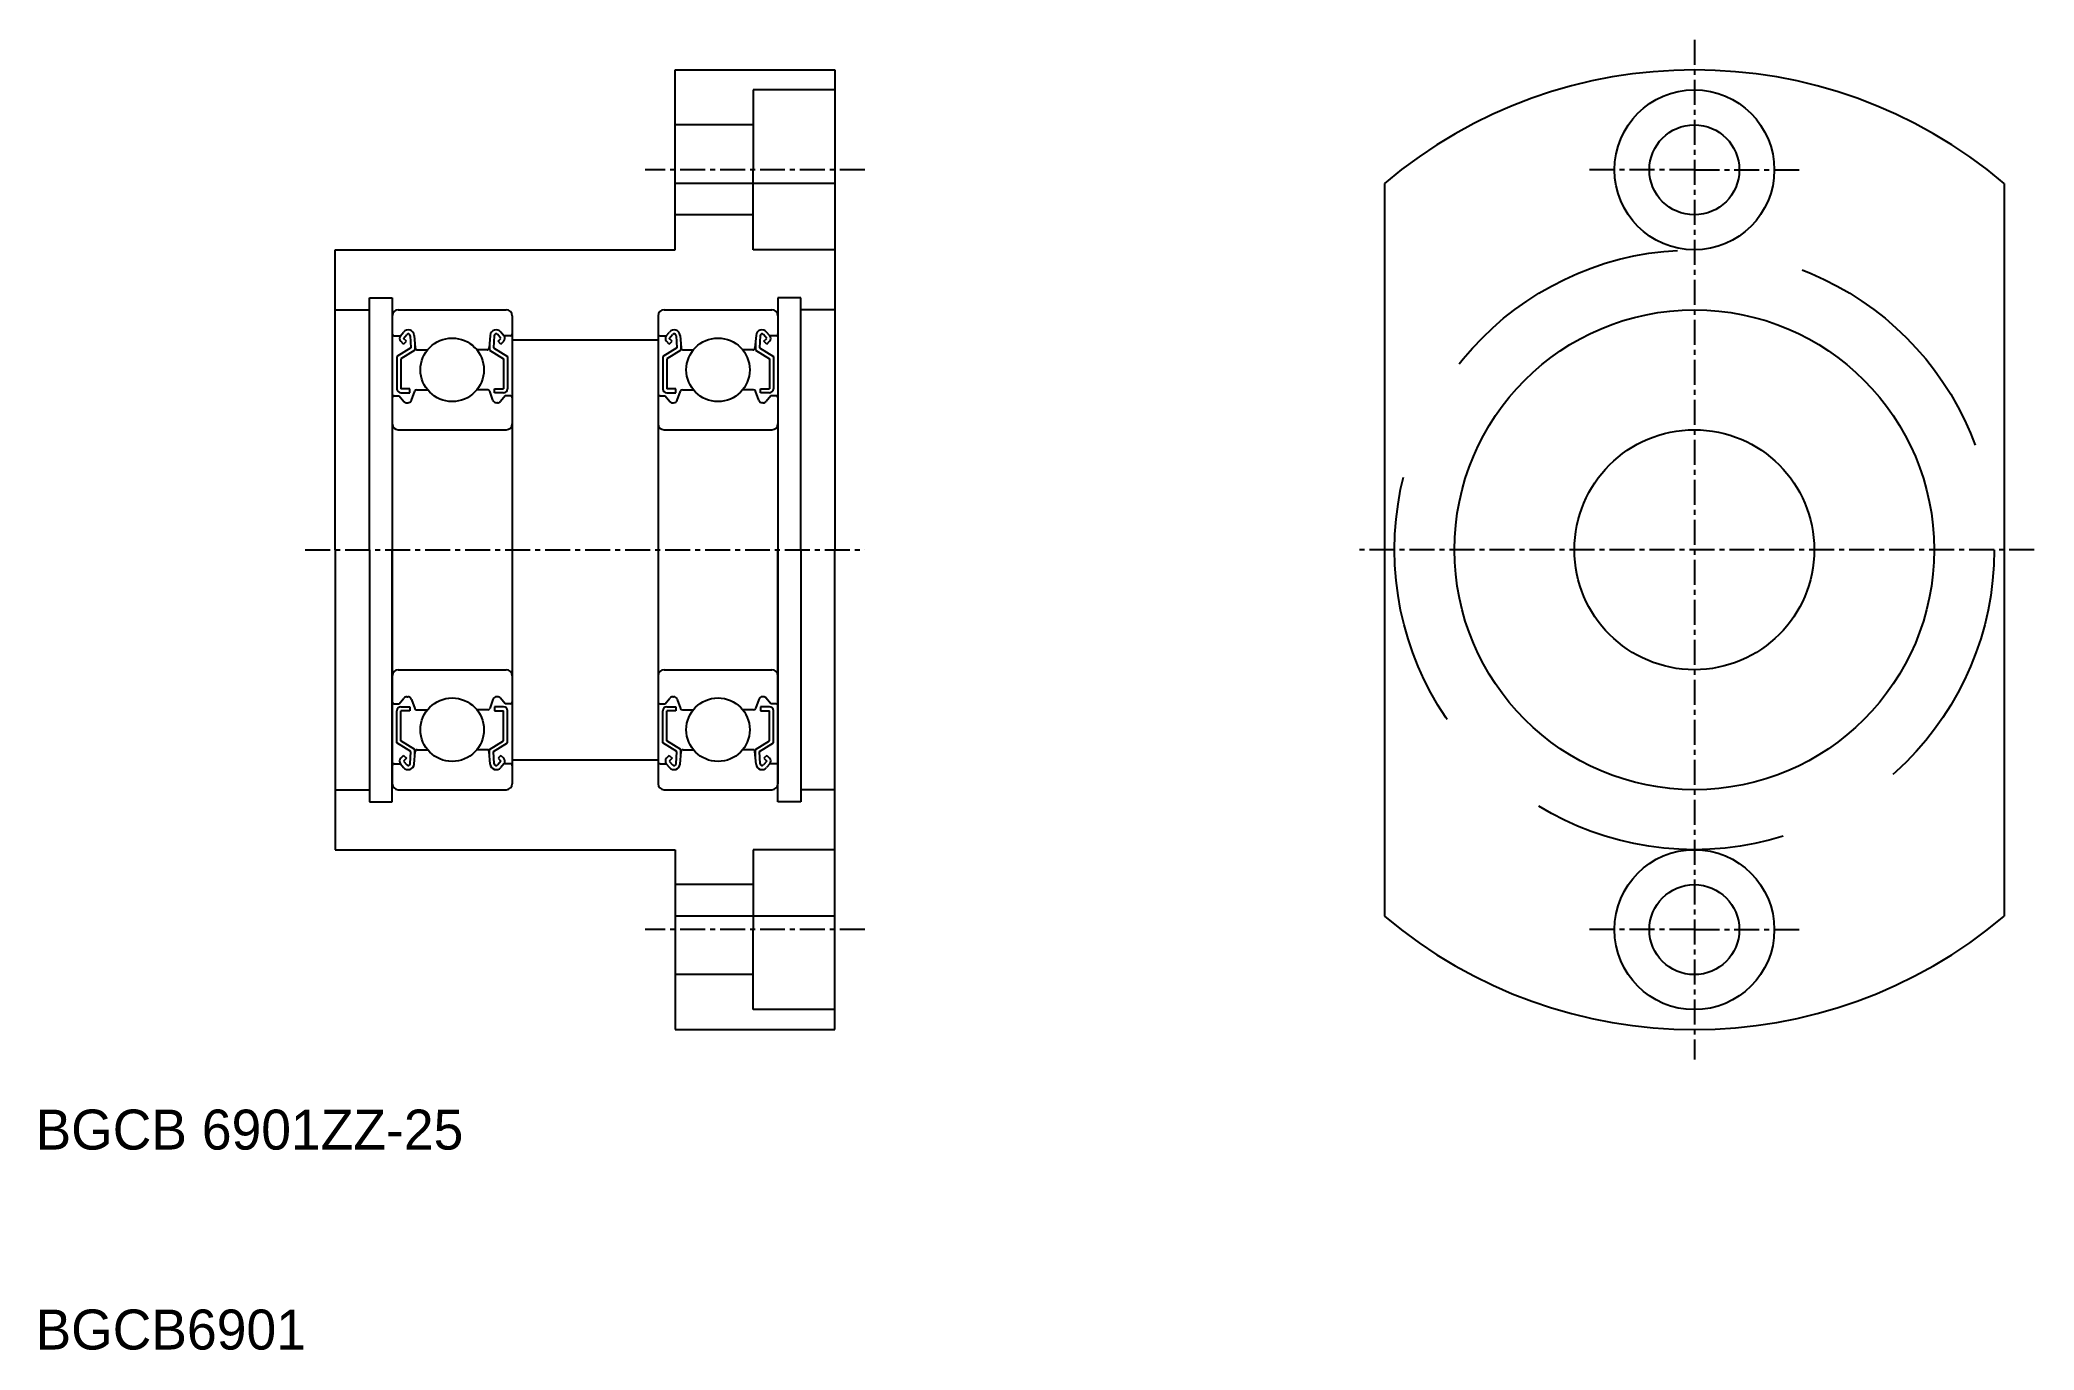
# Model space of a CAD drawing. Extents: x 47.7 to 147.4, y 77.2 to 142.8.
import ezdxf

# ---------------------------------------------------------------- set-up
doc = ezdxf.new("R2010")
doc.units = 0
doc.linetypes.add('CENTER', pattern=[2, 1.25, -0.25, 0.25, -0.25])
doc.linetypes.add('DASHED', pattern=[19.05, 12.7, -6.35])
doc.layers.get('0').update_dxf_attribs({"linetype": 'CONTINUOUS'})
doc.layers.add('CENTER', color=1, linetype='CENTER')

msp = doc.modelspace()

# ---------------------------------------------------------------- linework, layer by layer
for p, q in [((79.436, 141.272), (87.436, 141.272)), ((79.436, 132.272), (79.436, 141.272)), ((87.436, 141.272), (87.436, 117.272)), ((87.436, 135.596), (79.436, 135.596)), ((114.936, 135.596), (114.936, 98.949)), ((145.936, 135.596), (145.936, 98.949)), ((62.436, 117.272), (62.436, 132.272)), ((62.436, 132.272), (79.436, 132.272)), ((65.286, 128.972), (65.286, 105.572)), ((65.586, 129.272), (70.986, 129.272)), ((71.286, 128.972), (71.286, 105.572)), ((78.586, 128.972), (78.586, 105.572)), ((78.886, 129.272), (84.286, 129.272)), ((84.586, 128.972), (84.586, 105.572)), ((65.386, 127.972), (65.696, 127.972)), ((65.696, 127.972), (65.855, 128.162)), ((65.849, 127.843), (66.009, 128.033)), ((65.991, 127.702), (65.849, 127.843)), ((66.185, 127.975), (66.218, 127.37)), ((66.384, 127.995), (66.439, 127.363)), ((70.187, 127.995), (70.133, 127.363)), ((70.386, 127.975), (70.354, 127.37)), ((70.723, 127.843), (70.563, 128.033)), ((70.581, 127.702), (70.723, 127.843)), ((70.876, 127.972), (70.716, 128.162)), ((71.186, 127.972), (70.876, 127.972)), ((78.686, 127.972), (78.996, 127.972)), ((78.996, 127.972), (79.155, 128.162)), ((79.149, 127.843), (79.309, 128.033)), ((79.291, 127.702), (79.149, 127.843)), ((79.485, 127.975), (79.518, 127.37)), ((79.684, 127.995), (79.739, 127.363)), ((83.487, 127.995), (83.433, 127.363)), ((83.686, 127.975), (83.654, 127.37)), ((84.023, 127.843), (83.863, 128.033)), ((83.881, 127.702), (84.023, 127.843)), ((84.176, 127.972), (84.016, 128.162)), ((84.486, 127.972), (84.176, 127.972)), ((66.218, 127.37), (65.518, 126.933)), ((65.518, 126.933), (65.518, 125.322)), ((65.849, 127.561), (65.707, 127.702)), ((66.418, 127.259), (65.718, 126.822)), ((65.718, 126.822), (65.718, 125.322)), ((65.849, 127.561), (65.991, 127.702)), ((66.418, 127.606), (66.418, 127.259)), ((66.538, 127.272), (67.053, 127.272)), ((70.033, 127.272), (69.519, 127.272)), ((70.154, 127.606), (70.154, 127.259)), ((70.154, 127.259), (70.854, 126.822)), ((70.354, 127.37), (71.054, 126.933)), ((70.723, 127.561), (70.581, 127.702)), ((70.723, 127.561), (70.864, 127.702)), ((70.854, 126.822), (70.854, 125.322)), ((71.054, 126.933), (71.054, 125.322)), ((79.518, 127.37), (78.818, 126.933)), ((78.818, 126.933), (78.818, 125.322)), ((79.149, 127.561), (79.007, 127.702)), ((79.718, 127.259), (79.018, 126.822)), ((79.018, 126.822), (79.018, 125.322)), ((79.149, 127.561), (79.291, 127.702)), ((79.718, 127.606), (79.718, 127.259)), ((79.838, 127.272), (80.353, 127.272)), ((83.333, 127.272), (82.819, 127.272)), ((83.454, 127.606), (83.454, 127.259)), ((83.454, 127.259), (84.154, 126.822)), ((83.654, 127.37), (84.354, 126.933)), ((84.023, 127.561), (83.881, 127.702)), ((84.023, 127.561), (84.164, 127.702)), ((84.154, 126.822), (84.154, 125.322)), ((84.354, 126.933), (84.354, 125.322)), ((65.386, 124.972), (65.636, 124.972)), ((65.636, 124.972), (65.869, 124.694)), ((66.168, 125.322), (65.718, 125.322)), ((65.718, 125.122), (66.168, 125.122)), ((66.168, 125.122), (66.168, 125.322)), ((66.247, 124.754), (66.411, 125.206)), ((66.505, 125.272), (67.053, 125.272)), ((70.067, 125.272), (69.519, 125.272)), ((70.325, 124.754), (70.161, 125.206)), ((70.404, 125.122), (70.404, 125.322)), ((70.404, 125.322), (70.854, 125.322)), ((70.854, 125.122), (70.404, 125.122)), ((70.936, 124.972), (70.702, 124.694)), ((71.186, 124.972), (70.936, 124.972)), ((78.686, 124.972), (78.936, 124.972)), ((78.936, 124.972), (79.169, 124.694)), ((79.468, 125.322), (79.018, 125.322)), ((79.018, 125.122), (79.468, 125.122)), ((79.468, 125.122), (79.468, 125.322)), ((79.547, 124.754), (79.711, 125.206)), ((79.805, 125.272), (80.353, 125.272)), ((83.367, 125.272), (82.819, 125.272)), ((83.625, 124.754), (83.461, 125.206)), ((83.704, 125.122), (83.704, 125.322)), ((83.704, 125.322), (84.154, 125.322)), ((84.154, 125.122), (83.704, 125.122)), ((84.236, 124.972), (84.002, 124.694)), ((84.486, 124.972), (84.236, 124.972)), ((66.022, 124.622), (66.059, 124.622)), ((70.549, 124.622), (70.513, 124.622)), ((79.322, 124.622), (79.359, 124.622)), ((83.849, 124.622), (83.813, 124.622)), ((65.586, 123.272), (70.986, 123.272)), ((78.886, 123.272), (84.286, 123.272)), ((62.436, 117.272), (62.436, 102.272)), ((87.436, 93.272), (87.436, 117.272)), ((65.586, 111.272), (70.986, 111.272)), ((78.886, 111.272), (84.286, 111.272)), ((65.636, 109.572), (65.869, 109.851)), ((66.022, 109.922), (66.059, 109.922)), ((66.247, 109.79), (66.411, 109.338)), ((70.325, 109.79), (70.161, 109.338)), ((70.549, 109.922), (70.513, 109.922)), ((70.936, 109.572), (70.702, 109.851)), ((78.936, 109.572), (79.169, 109.851)), ((79.322, 109.922), (79.359, 109.922)), ((79.547, 109.79), (79.711, 109.338)), ((83.625, 109.79), (83.461, 109.338)), ((83.849, 109.922), (83.813, 109.922)), ((84.236, 109.572), (84.002, 109.851)), ((65.386, 109.572), (65.636, 109.572)), ((65.518, 107.611), (65.518, 109.222)), ((65.718, 109.422), (66.168, 109.422)), ((65.718, 107.722), (65.718, 109.222)), ((66.168, 109.222), (65.718, 109.222)), ((65.83, 109.422), (65.83, 109.422)), ((65.943, 109.422), (65.943, 109.422)), ((66.168, 109.422), (66.168, 109.222)), ((66.505, 109.272), (67.053, 109.272)), ((70.067, 109.272), (69.519, 109.272)), ((70.854, 109.422), (70.404, 109.422)), ((70.404, 109.422), (70.404, 109.222)), ((70.404, 109.222), (70.854, 109.222)), ((70.854, 107.722), (70.854, 109.222)), ((71.186, 109.572), (70.936, 109.572)), ((71.054, 107.611), (71.054, 109.222)), ((78.686, 109.572), (78.936, 109.572)), ((78.818, 107.611), (78.818, 109.222)), ((79.018, 109.422), (79.468, 109.422)), ((79.018, 107.722), (79.018, 109.222)), ((79.468, 109.222), (79.018, 109.222)), ((79.13, 109.422), (79.13, 109.422)), ((79.243, 109.422), (79.243, 109.422)), ((79.468, 109.422), (79.468, 109.222)), ((79.805, 109.272), (80.353, 109.272)), ((83.367, 109.272), (82.819, 109.272)), ((84.154, 109.422), (83.704, 109.422)), ((83.704, 109.422), (83.704, 109.222)), ((83.704, 109.222), (84.154, 109.222)), ((84.154, 107.722), (84.154, 109.222)), ((84.486, 109.572), (84.236, 109.572)), ((84.354, 107.611), (84.354, 109.222)), ((66.218, 107.174), (65.518, 107.611)), ((65.849, 106.983), (65.707, 106.842)), ((66.418, 107.285), (65.718, 107.722)), ((65.849, 106.983), (65.991, 106.842)), ((65.991, 106.842), (65.849, 106.701)), ((66.185, 106.57), (66.218, 107.174)), ((66.384, 106.549), (66.439, 107.181)), ((66.418, 106.938), (66.418, 107.285)), ((66.538, 107.272), (67.053, 107.272)), ((70.033, 107.272), (69.519, 107.272)), ((70.187, 106.549), (70.133, 107.181)), ((70.154, 107.285), (70.854, 107.722)), ((70.154, 106.938), (70.154, 107.285)), ((70.354, 107.174), (71.054, 107.611)), ((70.386, 106.57), (70.354, 107.174)), ((70.723, 106.983), (70.581, 106.842)), ((70.581, 106.842), (70.723, 106.701)), ((70.723, 106.983), (70.864, 106.842)), ((79.518, 107.174), (78.818, 107.611)), ((79.149, 106.983), (79.007, 106.842)), ((79.718, 107.285), (79.018, 107.722)), ((79.149, 106.983), (79.291, 106.842)), ((79.291, 106.842), (79.149, 106.701)), ((79.485, 106.57), (79.518, 107.174)), ((79.684, 106.549), (79.739, 107.181)), ((79.718, 106.938), (79.718, 107.285)), ((79.838, 107.272), (80.353, 107.272)), ((83.333, 107.272), (82.819, 107.272)), ((83.487, 106.549), (83.433, 107.181)), ((83.454, 107.285), (84.154, 107.722)), ((83.454, 106.938), (83.454, 107.285)), ((83.654, 107.174), (84.354, 107.611)), ((83.686, 106.57), (83.654, 107.174)), ((84.023, 106.983), (83.881, 106.842)), ((83.881, 106.842), (84.023, 106.701)), ((84.023, 106.983), (84.164, 106.842)), ((65.386, 106.572), (65.696, 106.572)), ((65.696, 106.572), (65.855, 106.382)), ((65.849, 106.701), (66.009, 106.511)), ((70.723, 106.701), (70.563, 106.511)), ((70.876, 106.572), (70.716, 106.382)), ((71.186, 106.572), (70.876, 106.572)), ((78.686, 106.572), (78.996, 106.572)), ((78.996, 106.572), (79.155, 106.382)), ((79.149, 106.701), (79.309, 106.511)), ((84.023, 106.701), (83.863, 106.511)), ((84.176, 106.572), (84.016, 106.382)), ((84.486, 106.572), (84.176, 106.572)), ((65.586, 105.272), (70.986, 105.272)), ((78.886, 105.272), (84.286, 105.272)), ((62.436, 102.272), (79.436, 102.272)), ((79.436, 102.272), (79.436, 93.272)), ((87.436, 98.949), (79.436, 98.949)), ((79.436, 93.272), (87.436, 93.272))]:
    msp.add_line(p, q)
at = {"color": 3, "linetype": 'DASHED'}
for p, q in [((87.436, 140.272), (83.336, 140.272)), ((83.336, 140.272), (83.336, 136.272)), ((83.336, 138.522), (79.436, 138.522)), ((83.336, 132.272), (83.336, 136.272)), ((83.336, 134.022), (79.436, 134.022)), ((87.436, 132.272), (83.336, 132.272)), ((87.436, 102.272), (83.336, 102.272)), ((83.336, 102.272), (83.336, 98.272)), ((83.336, 100.522), (79.436, 100.522)), ((83.336, 94.272), (83.336, 98.272)), ((83.336, 96.022), (79.436, 96.022)), ((87.436, 94.272), (83.336, 94.272))]:
    msp.add_line(p, q, dxfattribs=at)
at = {"color": 7, "linetype": 'CONTINUOUS'}
for p, q in [((64.146, 117.272), (64.146, 129.872)), ((64.146, 129.872), (65.286, 129.872)), ((65.286, 129.872), (65.286, 117.272)), ((84.586, 129.872), (84.586, 117.272)), ((85.726, 129.872), (84.586, 129.872)), ((85.726, 117.272), (85.726, 129.872)), ((62.436, 129.272), (64.146, 129.272)), ((87.436, 129.272), (85.726, 129.272)), ((71.286, 127.772), (78.586, 127.772)), ((64.146, 117.272), (64.146, 104.672)), ((65.286, 104.672), (65.286, 117.272)), ((84.586, 104.672), (84.586, 117.272)), ((85.726, 117.272), (85.726, 104.672)), ((71.286, 106.772), (78.586, 106.772)), ((62.436, 105.272), (64.146, 105.272)), ((87.436, 105.272), (85.726, 105.272)), ((64.146, 104.672), (65.286, 104.672)), ((85.726, 104.672), (84.586, 104.672))]:
    msp.add_line(p, q, dxfattribs=at)
for centre, radius in [((130.436, 136.272), 4), ((130.436, 136.272), 2.25), ((130.436, 117.272), 12), ((68.286, 126.272), 1.587), ((81.586, 126.272), 1.587), ((130.436, 117.272), 6), ((68.286, 108.272), 1.587), ((81.586, 108.272), 1.587), ((130.436, 98.272), 4), ((130.436, 98.272), 2.25)]:
    msp.add_circle(centre, radius)
at = {"color": 3, "linetype": 'DASHED'}
msp.add_circle((130.436, 117.272), 15, dxfattribs=at)
for centre, radius, start, end in [((130.436, 117.272), 24, 49.77182, 130.22818), ((65.586, 128.972), 0.3, 90, 180), ((70.986, 128.972), 0.3, 0, 90), ((78.886, 128.972), 0.3, 90, 180), ((84.286, 128.972), 0.3, 0, 90), ((65.386, 128.072), 0.1, 180, 270), ((65.849, 127.844), 0.2, 139.9921, 224.99797), ((66.085, 127.97), 0.3, 4.93496, 139.9921), ((66.085, 127.969), 0.1, 3.08644, 139.96282), ((70.486, 127.97), 0.3, 40.0079, 175.06504), ((70.486, 127.969), 0.1, 40.03718, 176.91356), ((70.722, 127.844), 0.2, 315.00203, 40.0079), ((71.186, 128.072), 0.1, 270, 0), ((78.686, 128.072), 0.1, 180, 270), ((79.149, 127.844), 0.2, 139.9921, 224.99797), ((79.385, 127.97), 0.3, 4.93496, 139.9921), ((79.385, 127.969), 0.1, 3.08644, 139.96282), ((83.786, 127.97), 0.3, 40.0079, 175.06504), ((83.786, 127.969), 0.1, 40.03718, 176.91356), ((84.022, 127.844), 0.2, 315.00203, 40.0079), ((84.486, 128.072), 0.1, 270, 0), ((66.538, 127.372), 0.1, 184.93496, 269.99889), ((70.033, 127.372), 0.1, 270.00111, 355.06504), ((79.838, 127.372), 0.1, 184.93496, 269.99889), ((83.333, 127.372), 0.1, 270.00111, 355.06504), ((65.386, 124.872), 0.1, 90, 180), ((65.718, 125.322), 0.2, 180, 270), ((66.059, 124.822), 0.2, 270, 340.05843), ((66.505, 125.172), 0.1, 89.99895, 160.05843), ((70.067, 125.172), 0.1, 19.94157, 90.00105), ((70.513, 124.822), 0.2, 199.94157, 270), ((70.854, 125.322), 0.2, 270, 0), ((71.186, 124.872), 0.1, 0, 90), ((78.686, 124.872), 0.1, 90, 180), ((79.018, 125.322), 0.2, 180, 270), ((79.359, 124.822), 0.2, 270, 340.05843), ((79.805, 125.172), 0.1, 89.99895, 160.05843), ((83.367, 125.172), 0.1, 19.94157, 90.00105), ((83.813, 124.822), 0.2, 199.94157, 270), ((84.154, 125.322), 0.2, 270, 0), ((84.486, 124.872), 0.1, 0, 90), ((66.022, 124.822), 0.2, 219.98626, 270), ((70.549, 124.822), 0.2, 270, 320.01374), ((79.322, 124.822), 0.2, 219.98626, 270), ((83.849, 124.822), 0.2, 270, 320.01374), ((65.586, 123.572), 0.3, 180, 270), ((70.986, 123.572), 0.3, 270, 0), ((78.886, 123.572), 0.3, 180, 270), ((84.286, 123.572), 0.3, 270, 0), ((65.586, 110.972), 0.3, 90, 180), ((70.986, 110.972), 0.3, 0, 90), ((78.886, 110.972), 0.3, 90, 180), ((84.286, 110.972), 0.3, 0, 90), ((66.022, 109.722), 0.2, 90, 140.01374), ((66.059, 109.722), 0.2, 19.94157, 90), ((70.513, 109.722), 0.2, 90, 160.05843), ((70.549, 109.722), 0.2, 39.98626, 90), ((79.322, 109.722), 0.2, 90, 140.01374), ((79.359, 109.722), 0.2, 19.94157, 90), ((83.813, 109.722), 0.2, 90, 160.05843), ((83.849, 109.722), 0.2, 39.98626, 90), ((65.386, 109.672), 0.1, 180, 270), ((65.718, 109.222), 0.2, 90, 180), ((66.505, 109.372), 0.1, 199.94157, 270.00105), ((70.067, 109.372), 0.1, 269.99895, 340.05843), ((70.854, 109.222), 0.2, 0, 90), ((71.186, 109.672), 0.1, 270, 0), ((78.686, 109.672), 0.1, 180, 270), ((79.018, 109.222), 0.2, 90, 180), ((79.805, 109.372), 0.1, 199.94157, 270.00105), ((83.367, 109.372), 0.1, 269.99895, 340.05843), ((84.154, 109.222), 0.2, 0, 90), ((84.486, 109.672), 0.1, 270, 0), ((65.849, 106.701), 0.2, 135.00203, 220.0079), ((66.538, 107.172), 0.1, 90.00111, 175.06504), ((70.033, 107.172), 0.1, 4.93496, 89.99889), ((70.722, 106.701), 0.2, 319.9921, 44.99797), ((79.149, 106.701), 0.2, 135.00203, 220.0079), ((79.838, 107.172), 0.1, 90.00111, 175.06504), ((83.333, 107.172), 0.1, 4.93496, 89.99889), ((84.022, 106.701), 0.2, 319.9921, 44.99797), ((65.386, 106.472), 0.1, 90, 180), ((66.085, 106.575), 0.3, 220.0079, 355.06504), ((66.085, 106.575), 0.1, 220.03718, 356.91356), ((70.486, 106.575), 0.3, 184.93496, 319.9921), ((70.486, 106.575), 0.1, 183.08644, 319.96282), ((71.186, 106.472), 0.1, 0, 90), ((78.686, 106.472), 0.1, 90, 180), ((79.385, 106.575), 0.3, 220.0079, 355.06504), ((79.385, 106.575), 0.1, 220.03718, 356.91356), ((83.786, 106.575), 0.3, 184.93496, 319.9921), ((83.786, 106.575), 0.1, 183.08644, 319.96282), ((84.486, 106.472), 0.1, 0, 90), ((65.586, 105.572), 0.3, 180, 270), ((70.986, 105.572), 0.3, 270, 0), ((78.886, 105.572), 0.3, 180, 270), ((84.286, 105.572), 0.3, 270, 0), ((130.436, 117.272), 24, 229.77182, 310.22818)]:
    msp.add_arc(centre, radius, start, end)
at = {"layer": 'CENTER', "color": 1, "linetype": 'CENTER'}
for p, q in [((130.436, 142.772), (130.436, 91.772)), ((88.936, 136.272), (77.936, 136.272)), ((130.436, 136.272), (124.936, 136.272)), ((130.436, 136.272), (135.936, 136.272)), ((60.936, 117.272), (88.936, 117.272)), ((147.436, 117.272), (113.436, 117.272)), ((88.936, 98.272), (77.936, 98.272)), ((130.436, 98.272), (124.936, 98.272)), ((130.436, 98.272), (135.936, 98.272))]:
    msp.add_line(p, q, dxfattribs=at)

# ---------------------------------------------------------------- texts
for s, p in [('BGCB 6901ZZ-25', (47.436, 87.272)), ('BGCB6901', (47.436, 77.272))]:
    msp.add_text(s, height=2).set_placement(p)

doc.saveas('drawing.dxf')
